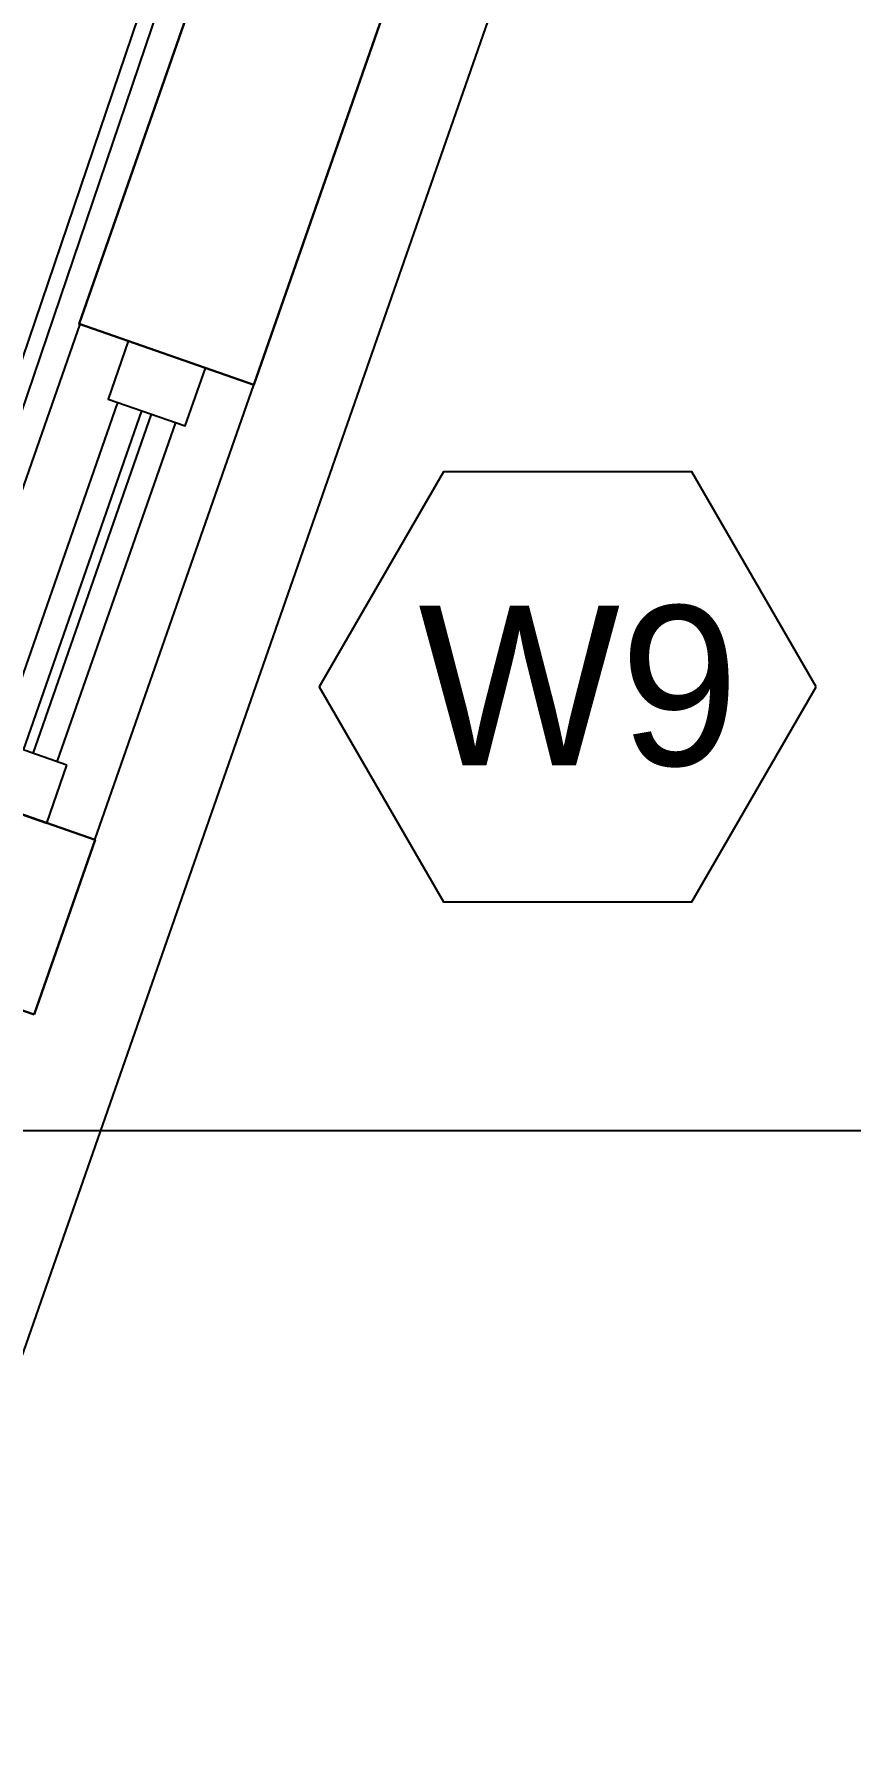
# Model space of a CAD drawing. Header units: millimetres. Extents: x 173236 to 801264, y -94969 to 615039.
# Drawn here: x 651571 to 652585, y 60527 to 62637 of the extents above; entities that cross this region are included whole.
import ezdxf
from ezdxf.enums import TextEntityAlignment as Align

# ---------------------------------------------------------------- set-up
doc = ezdxf.new("R2010")
doc.units = ezdxf.units.MM
doc.header["$MEASUREMENT"] = 0
doc.header["$PDMODE"] = 2
doc.layers.add('00-Def-points', color=7, linetype='Continuous', plot=False)
for name, color, linetype in [('VOX-A-ANNO-DIMS', 160, 'Continuous'), ('VOX-A-ANNO-GRID-LINE', 254, 'Continuous'), ('VOX-A-ANNO-WNTAG', 183, 'Continuous'), ('VOX-A-ELEV-1-NEAR', 130, 'Continuous'), ('VOX-A-FLOOR-LINE', 253, 'Continuous'), ('VOX-A-FURN-LAYOUT', 93, 'Continuous'), ('VOX-A-WINDOW', 2, 'Continuous'), ('VOX-A-WINDOW-SILL', 55, 'Continuous')]:
    doc.layers.add(name, color=color, linetype=linetype)
doc.layers.add('VOX-A-WALL-SECT', color=1, linetype='Continuous', lineweight=30)
doc.styles.add('1.5 mm Rotis Annotative', font='', dxfattribs={"height": 1.5})
doc.styles.add('2 mm Rotis Annotative', font='', dxfattribs={"height": 2})
doc.styles.get('1.5 mm Rotis Annotative').set_extended_font_data('Rotis Sans Serif')
doc.styles.get('2 mm Rotis Annotative').set_extended_font_data('Rotis Sans Serif')
doc.dimstyles.new('1.5 mm Rotis Annotative', dxfattribs={"dimtxt": 1.5, "dimasz": 1, "dimexe": 1.5, "dimexo": 0, "dimgap": 1, "dimtad": 1, "dimdec": 0, "dimrnd": 5, "dimzin": 0, "dimdsep": 46, "dimtxsty": '1.5 mm Rotis Annotative', "dimblk": 'ARCHTICK', "dimcen": 0.09, "dimdle": 1, "dimadec": 0, "dimazin": 0, "dimtfac": 1, "dimtdec": 0, "dimtofl": 0, "dimtmove": 1, "dimatfit": 3, "dimfxl": 2, "dimfxlon": 1, "dimtolj": 1, "dimtzin": 0, "dimarcsym": 0})

# ---------------------------------------------------------------- blocks, each defined once
blk = doc.blocks.new('dd')
at = {"layer": 'VOX-A-ANNO-GRID-LINE', "transparency": 33554610}
blk.add_line((725745.6, 152576), (698004.7, 152576), dxfattribs=at)
blk = doc.blocks.new('VOX-A-WINDOW-TAG')
at = {"layer": 'VOX-A-ANNO-WNTAG'}
blk.add_lwpolyline([(3.114, -0.014), (1.571, 2.658), (-1.515, 2.658), (-3.059, -0.014), (-1.515, -2.687), (1.571, -2.687)], close=True, dxfattribs=at)
at = {"style": '2 mm Rotis Annotative', "flags": 1}
blk.add_attdef('WINDOWDIMENSION', text='', height=1.984, dxfattribs=at).set_placement((0.451, -3.053), align=Align.MIDDLE_CENTER)
at = {"layer": 'VOX-A-ANNO-WNTAG', "style": '2 mm Rotis Annotative'}
blk.add_attdef('W1', text='', height=1.984, dxfattribs=at).set_placement((0.163, 0.003), align=Align.MIDDLE)
blk = doc.blocks.new('DOOR & WINDOW')
at = {"xscale": 100, "yscale": 100, "zscale": 100}
blk.add_blockref('VOX-A-WINDOW-TAG', (767171.1, 145240.3), dxfattribs=at).add_auto_attribs({'W1': 'W9'})
blk = doc.blocks.new('*U129')
at = {"layer": 'VOX-A-WINDOW'}
for p, q in [((3, 1.5), (20.583, 1.5)), ((3, 0.25), (20.583, 0.25)), ((3, -0.25), (20.583, -0.25)), ((3, -1.5), (20.583, -1.5))]:
    blk.add_line(p, q, dxfattribs=at)
for points in [[(3, 2), (3, -2), (0, -2), (0, 2)], [(23.583, 2), (23.583, -2), (20.583, -2), (20.583, 2)]]:
    blk.add_lwpolyline(points, close=True, dxfattribs=at)
at = {"layer": 'VOX-A-WINDOW-SILL'}
for p, q in [((0, 4.5), (23.583, 4.5)), ((0, -4.5), (23.583, -4.5))]:
    blk.add_line(p, q, dxfattribs=at)
blk = doc.blocks.new('TYPICAL FLOOR PLAN')
at = {"layer": 'VOX-A-FLOOR-LINE'}
blk.add_lwpolyline([(990589.6, 124212.1), (998958.6, 121312), (995728.7, 112053.3), (994816.9, 112053.6), (994816.9, 112178.3), (985635.3, 112179.7)], dxfattribs=at)
at = {"layer": 'VOX-A-WALL-SECT'}
for points in [[(997650.6, 118640.2), (997392.9, 117901.6), (997610.1, 117825.8), (997867.8, 118564.6)], [(997337, 117043.1), (997119.8, 117118.8), (997195.6, 117336), (997412.8, 117260.2)]]:
    blk.add_lwpolyline(points, close=True, dxfattribs=at)
at = {"layer": 'VOX-A-ANNO-DIMS', "xscale": -25.4, "yscale": 25.4, "zscale": 25.4, "rotation": 250.7681533820952}
blk.add_blockref('*U129', (997304.8, 117297.9), dxfattribs=at)
blk = doc.blocks.new('BED3')
at = {"layer": 'VOX-A-FURN-LAYOUT', "lineweight": -3}
for points in [[(4932.245, 1312.428), (4932.245, 1276.436), (4854.251, 1276.436), (4854.251, 1312.428)], [(4891.245, 1312.644), (4901.044, 1296.641), (4870.569, 1276.436)], [(4868.252, 1311.643), (4868.252, 1277.241), (4855.037, 1277.241), (4855.037, 1311.643)]]:
    blk.add_lwpolyline(points, close=True, dxfattribs=at)
blk = doc.blocks.new('bdd')
at = {"xscale": -25.39999999999991, "yscale": 25.39999999999999, "zscale": 25.39999999999999, "rotation": 269.9454748640658}
blk.add_blockref('BED3', (760341.7, -204599.3), dxfattribs=at)
blk = doc.blocks.new('1ST FLOOR FURNITURE')
at = {"layer": 'VOX-A-WALL-SECT', "xscale": -1, "rotation": 71.20966551486889}
blk.add_blockref('bdd', (831137.5, 942577.9), dxfattribs=at)
blk = doc.blocks.new('_ArchTick')
at = {"color": 0, "linetype": 'ByBlock', "const_width": 0.15}
blk.add_lwpolyline([(-0.5, -0.5), (0.5, 0.5)], dxfattribs=at)
blk = doc.blocks.new('*D463')
at = {"layer": 'Defpoints', "color": 0, "transparency": 16777216}
for p in [(651696.2, 164510.4), (654799.6, 164510.4), (651515.1, 163991.2)]:
    blk.add_point(p, dxfattribs=at)
at = {"layer": 'VOX-A-ANNO-DIMS', "color": 0, "lineweight": -2, "transparency": 16777216}
for p, q in [((654799.6, 163891.2), (654799.6, 164610.4)), ((654599.6, 164510.4), (654949.6, 164510.4)), ((654599.6, 163991.2), (654949.6, 163991.2))]:
    blk.add_line(p, q, dxfattribs=at)
at = {"layer": 'VOX-A-ANNO-DIMS', "color": 0, "lineweight": -2, "transparency": 16777216, "xscale": 100, "yscale": 100, "zscale": 100}
for p, rotation in [((654799.6, 164510.4), 90), ((654799.6, 163991.2), 270)]:
    blk.add_blockref('_ArchTick', p, dxfattribs=dict(at, rotation=rotation))
at = {"layer": 'VOX-A-ANNO-DIMS', "color": 0, "transparency": 16777216, "insert": (654623.4, 164250.8), "char_height": 150, "attachment_point": 5, "rotation": 90, "style": '1.5 mm Rotis Annotative'}
blk.add_mtext('\\A1;520', dxfattribs=at)
blk = doc.blocks.new('*D464')
at = {"layer": 'Defpoints', "color": 0, "transparency": 16777216}
for p in [(651771.9, 164727.5), (654799.6, 164727.5), (651696.2, 164510.4)]:
    blk.add_point(p, dxfattribs=at)
at = {"layer": 'VOX-A-ANNO-DIMS', "color": 0, "lineweight": -2, "transparency": 16777216}
for p, q in [((655328.2, 164777.5), (655328.2, 165283.2)), ((654799.6, 164410.4), (654799.6, 164827.5)), ((654799.6, 164618.9), (655328.2, 164777.5)), ((654599.6, 164727.5), (654949.6, 164727.5)), ((654599.6, 164510.4), (654949.6, 164510.4))]:
    blk.add_line(p, q, dxfattribs=at)
at = {"layer": 'VOX-A-ANNO-DIMS', "color": 0, "lineweight": -2, "transparency": 16777216, "xscale": 100, "yscale": 100, "zscale": 100}
for p, rotation in [((654799.6, 164727.5), 90), ((654799.6, 164510.4), 270)]:
    blk.add_blockref('_ArchTick', p, dxfattribs=dict(at, rotation=rotation))
at = {"layer": 'VOX-A-ANNO-DIMS', "color": 0, "transparency": 16777216, "insert": (655152, 165030.3), "char_height": 150, "attachment_point": 5, "rotation": 90, "style": '1.5 mm Rotis Annotative'}
blk.add_mtext('\\A1;215', dxfattribs=at)
blk = doc.blocks.new('*D465')
at = {"layer": 'Defpoints', "color": 0, "transparency": 16777216}
for p in [(651969.2, 165293.1), (654799.6, 165293.1), (651771.9, 164727.5)]:
    blk.add_point(p, dxfattribs=at)
at = {"layer": 'VOX-A-ANNO-DIMS', "color": 0, "lineweight": -2, "transparency": 16777216}
for p, q in [((654799.6, 164627.5), (654799.6, 165393.1)), ((654599.6, 165293.1), (654949.6, 165293.1)), ((654599.6, 164727.5), (654949.6, 164727.5))]:
    blk.add_line(p, q, dxfattribs=at)
at = {"layer": 'VOX-A-ANNO-DIMS', "color": 0, "lineweight": -2, "transparency": 16777216, "xscale": 100, "yscale": 100, "zscale": 100}
for p, rotation in [((654799.6, 165293.1), 90), ((654799.6, 164727.5), 270)]:
    blk.add_blockref('_ArchTick', p, dxfattribs=dict(at, rotation=rotation))
at = {"layer": 'VOX-A-ANNO-DIMS', "color": 0, "transparency": 16777216, "insert": (654623.4, 165010.3), "char_height": 150, "attachment_point": 5, "rotation": 90, "style": '1.5 mm Rotis Annotative'}
blk.add_mtext('\\A1;565', dxfattribs=at)
blk = doc.blocks.new('*D466')
at = {"layer": 'Defpoints', "color": 0, "transparency": 16777216}
for p in [(652227, 166031.9), (654799.6, 166031.9), (651969.2, 165293.1)]:
    blk.add_point(p, dxfattribs=at)
at = {"layer": 'VOX-A-ANNO-DIMS', "color": 0, "lineweight": -2, "transparency": 16777216}
for p, q in [((654799.6, 165193.1), (654799.6, 166131.9)), ((654599.6, 166031.9), (654949.6, 166031.9)), ((654599.6, 165293.1), (654949.6, 165293.1))]:
    blk.add_line(p, q, dxfattribs=at)
at = {"layer": 'VOX-A-ANNO-DIMS', "color": 0, "lineweight": -2, "transparency": 16777216, "xscale": 100, "yscale": 100, "zscale": 100}
for p, rotation in [((654799.6, 166031.9), 90), ((654799.6, 165293.1), 270)]:
    blk.add_blockref('_ArchTick', p, dxfattribs=dict(at, rotation=rotation))
at = {"layer": 'VOX-A-ANNO-DIMS', "color": 0, "transparency": 16777216, "insert": (654623.4, 165662.5), "char_height": 150, "attachment_point": 5, "rotation": 90, "style": '1.5 mm Rotis Annotative'}
blk.add_mtext('\\A1;740', dxfattribs=at)
blk = doc.blocks.new('DIM')
at = {"layer": 'VOX-A-ANNO-DIMS'}
for base, p1, p2, picture, middle in [((654799.6, 166031.9), (651969.2, 165293.1), (652227, 166031.9), '*D466', (654623.4, 165662.5)), ((654799.6, 165293.1), (651771.9, 164727.5), (651969.2, 165293.1), '*D465', (654623.4, 165010.3)), ((654799.6, 164727.5), (651696.2, 164510.4), (651771.9, 164727.5), '*D464', (655152, 164877.5)), ((654799.6, 164510.4), (651515.1, 163991.2), (651696.2, 164510.4), '*D463', (654623.4, 164250.8))]:
    dim = blk.add_linear_dim(base=base, p1=p1, p2=p2, angle=270, dimstyle='1.5 mm Rotis Annotative', dxfattribs=at)
    dim.commit()
    dim.dimension.update_dxf_attribs({"geometry": picture, "text_midpoint": middle})

msp = doc.modelspace()

# ---------------------------------------------------------------- block references
at = {"layer": '00-Def-points'}
msp.add_blockref('DOOR & WINDOW', (-114939.7, -83413.1), dxfattribs=at)
at = {"layer": 'VOX-A-ANNO-GRID-LINE'}
msp.add_blockref('dd', (-68075.9, -91301.9), dxfattribs=at)

# ---------------------------------------------------------------- next in the draw order: block references
msp.add_blockref('TYPICAL FLOOR PLAN', (-345765.8, -55624.6))

# ---------------------------------------------------------------- next in the draw order: block references
msp.add_blockref('DIM', (-125, -103091.9))
at = {"layer": 'VOX-A-ELEV-1-NEAR'}
msp.add_blockref('1ST FLOOR FURNITURE', (-977.1, -102966.9), dxfattribs=at)

doc.saveas('drawing.dxf')
